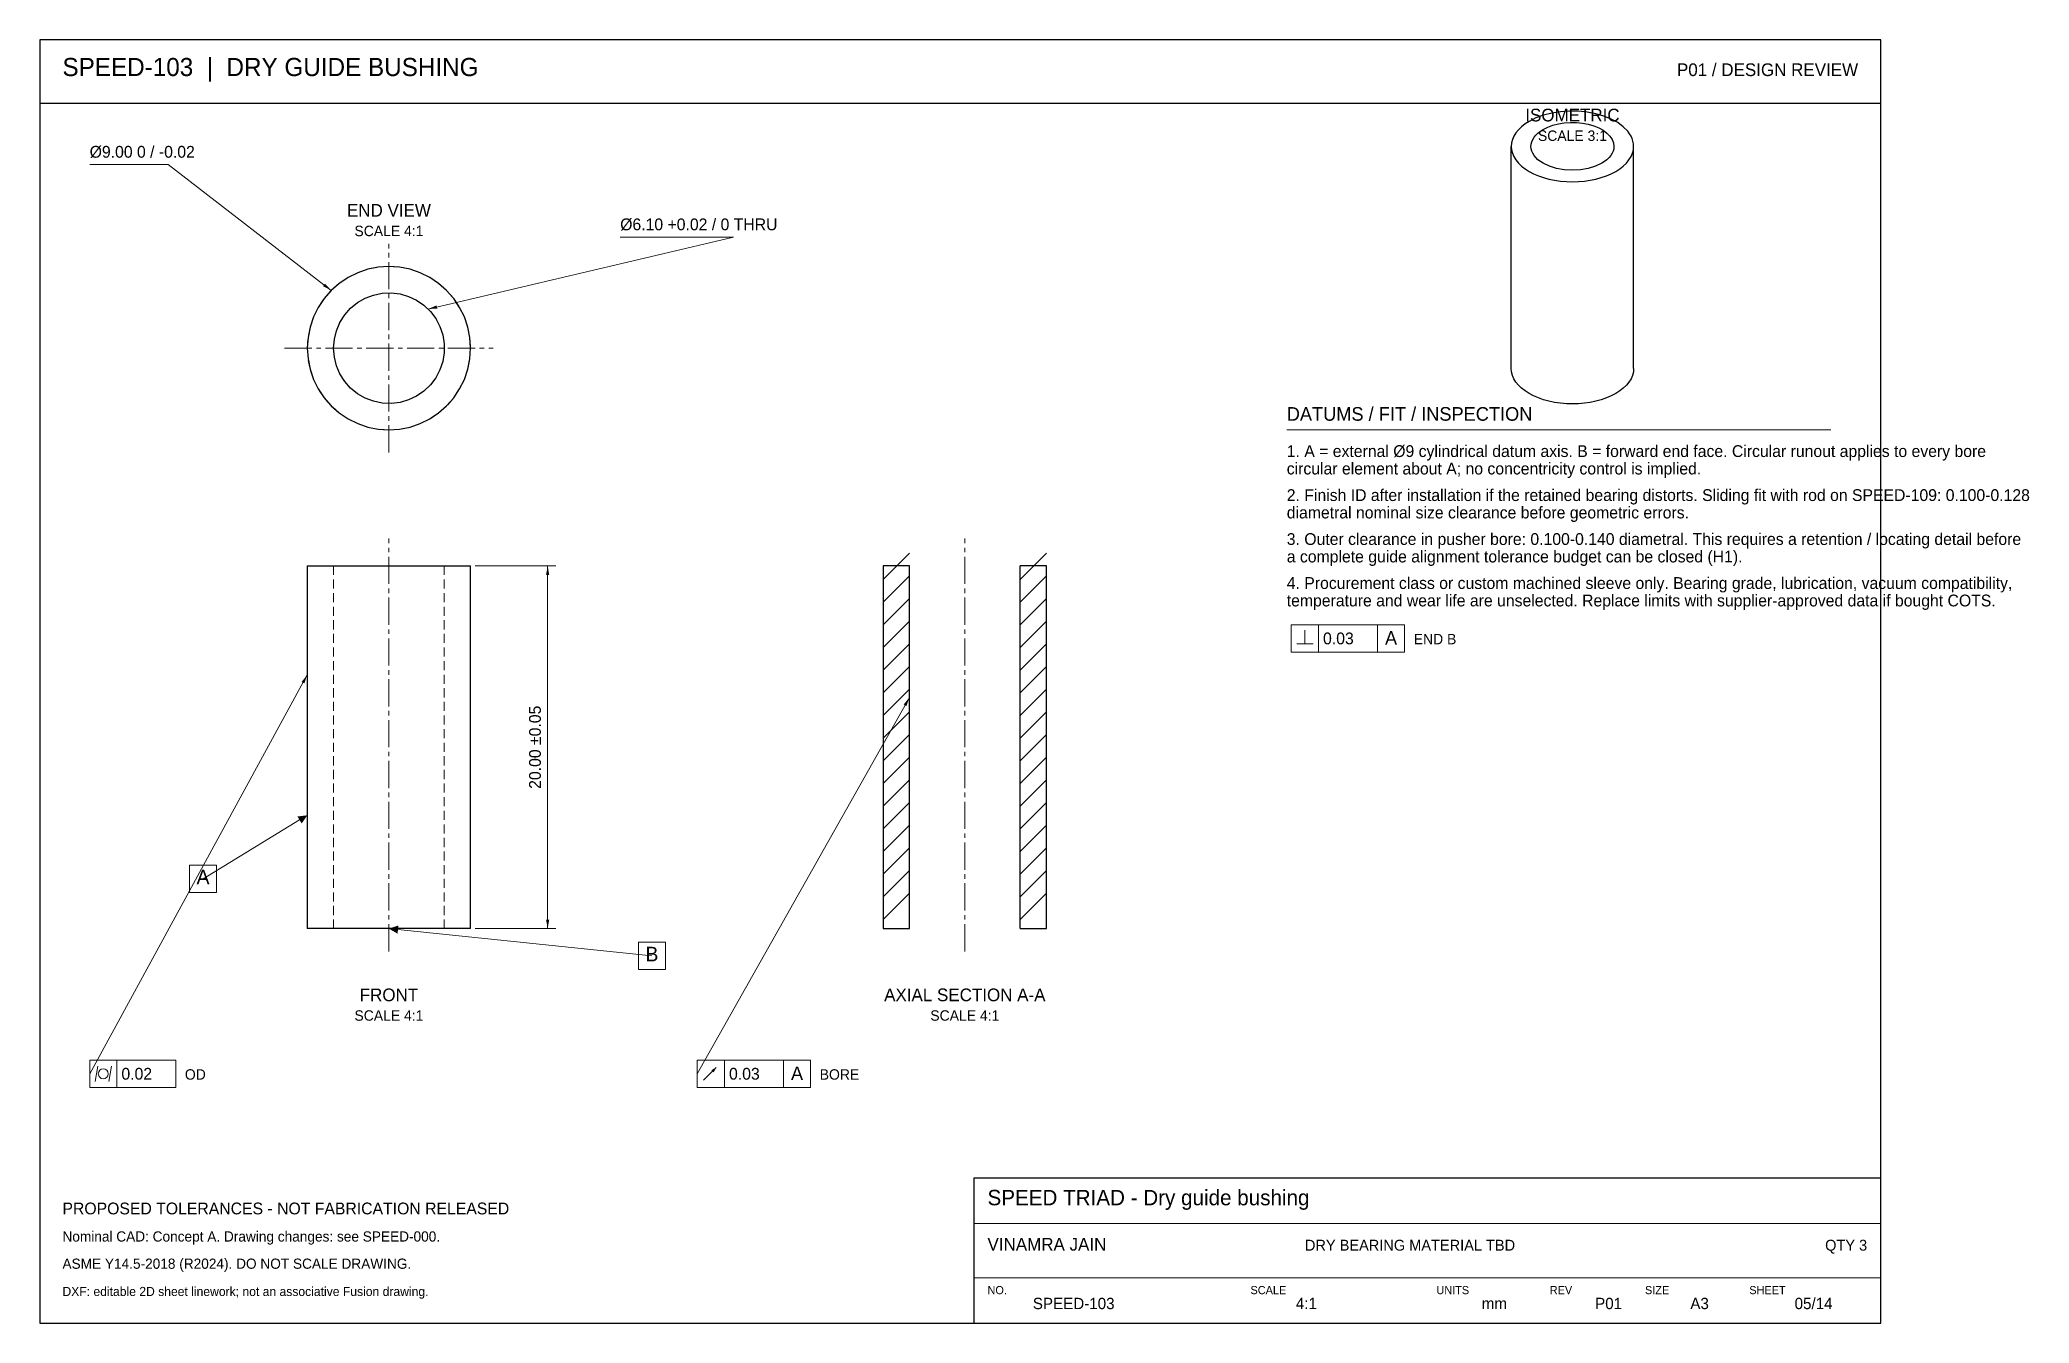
# Model space of a CAD drawing. Header units: millimetres. Extents: x 7 to 446, y 7 to 290.
import ezdxf
from ezdxf.enums import TextEntityAlignment as Align

# ---------------------------------------------------------------- set-up
doc = ezdxf.new("R2010")
doc.units = ezdxf.units.MM
doc.linetypes.add('CENTER_STD', pattern=[9, 6, -1, 1, -1])
doc.linetypes.add('DASHED_STD', pattern=[3, 2, -1])
for name, color, linetype, lineweight in [('BORDER', 7, 'Continuous', 30), ('CENTER', 7, 'CENTER_STD', 13), ('DIM', 7, 'Continuous', 15), ('GDT', 7, 'Continuous', 20), ('HATCH', 7, 'Continuous', 13), ('HIDDEN', 7, 'DASHED_STD', 13), ('NOTES', 7, 'Continuous', 18), ('VISIBLE', 7, 'Continuous', 30)]:
    doc.layers.add(name, color=color, linetype=linetype, lineweight=lineweight)

msp = doc.modelspace()

# ---------------------------------------------------------------- linework, layer by layer
at = {"layer": 'BORDER'}
msp.add_line((7, 276), (413, 276), dxfattribs=at)
for points in [[(7, 7), (413, 7), (413, 290), (7, 290)], [(213, 7), (413, 7), (413, 39), (213, 39)]]:
    msp.add_lwpolyline(points, close=True, dxfattribs=at)
at = {"layer": 'CENTER'}
for p, q in [((84, 199), (84, 245)), ((61, 222), (107, 222)), ((84, 89), (84, 180)), ((211, 89), (211, 180))]:
    msp.add_line(p, q, dxfattribs=at)
at = {"layer": 'DIM'}
for p, q in [((18, 262.5), (35.34, 262.5)), ((35.34, 262.5), (71.27, 234.73)), ((160, 246.5), (92.63, 230.63)), ((135, 246.5), (160, 246.5)), ((282, 204), (402, 204)), ((103, 174), (120.8, 174)), ((119, 94), (119, 174)), ((103, 94), (120.8, 94)), ((213, 29), (413, 29)), ((213, 17), (413, 17))]:
    msp.add_line(p, q, dxfattribs=at)
for points in [[(71.27, 234.73), (69.47, 235.68), (69.9, 236.23)], [(92.63, 230.63), (94.5, 231.43), (94.66, 230.75)], [(119, 174), (119.35, 172), (118.65, 172)], [(66, 150), (65.35, 148.08), (64.74, 148.41)], [(198.8, 145), (198.12, 143.09), (197.51, 143.43)], [(119, 94), (118.65, 96), (119.35, 96)], [(156.2, 63.4), (155.6, 62.3), (155.1, 62.8)]]:
    msp.add_solid(points, dxfattribs=at)
at = {"layer": 'GDT'}
for p, q in [((286, 156.8), (286, 159.8)), ((289, 155), (289, 161)), ((302, 155), (302, 161)), ((284.2, 156.8), (287.8, 156.8)), ((18, 62), (66, 150)), ((152, 62), (198.8, 145)), ((64.29, 117.96), (43, 105)), ((85.99, 93.79), (142, 88)), ((19.2, 60.3), (19.8, 63.7)), ((22.2, 60.3), (22.8, 63.7)), ((24, 59), (24, 65)), ((153.4, 60.6), (156.2, 63.4)), ((158, 59), (158, 65)), ((171, 59), (171, 65))]:
    msp.add_line(p, q, dxfattribs=at)
for points in [[(283, 155), (308, 155), (308, 161), (283, 161)], [(40, 102), (46, 102), (46, 108), (40, 108)], [(139, 85), (145, 85), (145, 91), (139, 91)], [(18, 59), (37, 59), (37, 65), (18, 65)], [(152, 59), (177, 59), (177, 65), (152, 65)]]:
    msp.add_lwpolyline(points, close=True, dxfattribs=at)
msp.add_circle((21, 62), 1.1, dxfattribs=at)
for points in [[(66, 119), (64.76, 117.19), (63.82, 118.73)], [(84, 94), (86.08, 94.69), (85.9, 92.9)]]:
    msp.add_solid(points, dxfattribs=at)
at = {"layer": 'HATCH'}
for p, q in [((193, 171), (198.8, 176.8)), ((223.2, 171), (229, 176.8)), ((193, 166), (198.8, 171.8)), ((223.2, 166), (229, 171.8)), ((193, 161), (198.8, 166.8)), ((223.2, 161), (229, 166.8)), ((193, 156), (198.8, 161.8)), ((223.2, 156), (229, 161.8)), ((193, 151), (198.8, 156.8)), ((223.2, 151), (229, 156.8)), ((193, 146), (198.8, 151.8)), ((223.2, 146), (229, 151.8)), ((193, 141), (198.8, 146.8)), ((223.2, 141), (229, 146.8)), ((193, 136), (198.8, 141.8)), ((223.2, 136), (229, 141.8)), ((193, 131), (198.8, 136.8)), ((223.2, 131), (229, 136.8)), ((193, 126), (198.8, 131.8)), ((223.2, 126), (229, 131.8)), ((193, 121), (198.8, 126.8)), ((223.2, 121), (229, 126.8)), ((193, 116), (198.8, 121.8)), ((223.2, 116), (229, 121.8)), ((193, 111), (198.8, 116.8)), ((223.2, 111), (229, 116.8)), ((193, 106), (198.8, 111.8)), ((223.2, 106), (229, 111.8)), ((193, 101), (198.8, 106.8)), ((223.2, 101), (229, 106.8)), ((193, 96), (198.8, 101.8)), ((223.2, 96), (229, 101.8))]:
    msp.add_line(p, q, dxfattribs=at)
at = {"layer": 'HIDDEN'}
for points in [[(66, 222), (66.15, 224.35), (66.61, 226.66), (67.37, 228.89), (68.41, 231), (69.72, 232.96), (71.27, 234.73), (73.04, 236.28), (75, 237.59), (77.11, 238.63), (79.34, 239.39), (81.65, 239.85), (84, 240), (86.35, 239.85), (88.66, 239.39), (90.89, 238.63), (93, 237.59), (94.96, 236.28), (96.73, 234.73), (98.28, 232.96), (99.59, 231), (100.63, 228.89), (101.39, 226.66), (101.85, 224.35), (102, 222), (101.85, 219.65), (101.39, 217.34), (100.63, 215.11), (99.59, 213), (98.28, 211.04), (96.73, 209.27), (94.96, 207.72), (93, 206.41), (90.89, 205.37), (88.66, 204.61), (86.35, 204.15), (84, 204), (81.65, 204.15), (79.34, 204.61), (77.11, 205.37), (75, 206.41), (73.04, 207.72), (71.27, 209.27), (69.72, 211.04), (68.41, 213), (67.37, 215.11), (66.61, 217.34), (66.15, 219.65), (66, 222)], [(71.8, 222), (71.96, 220.04), (72.43, 218.14), (73.2, 216.33), (74.25, 214.67), (75.55, 213.2), (77.07, 211.96), (78.77, 210.98), (80.61, 210.28), (82.53, 209.89), (84.49, 209.81), (86.44, 210.05), (88.33, 210.59), (90.1, 211.43), (91.72, 212.55), (93.13, 213.91), (94.31, 215.48), (95.22, 217.22), (95.85, 219.08), (96.16, 221.02), (96.16, 222.98), (95.85, 224.92), (95.22, 226.78), (94.31, 228.52), (93.13, 230.09), (91.72, 231.45), (90.1, 232.57), (88.33, 233.41), (86.44, 233.95), (84.49, 234.19), (82.53, 234.11), (80.61, 233.72), (78.77, 233.02), (77.07, 232.04), (75.55, 230.8), (74.25, 229.33), (73.2, 227.67), (72.43, 225.86), (71.96, 223.96), (71.8, 222)], [(102, 174), (101.55, 174), (100.22, 174), (98.07, 174), (95.22, 174), (91.81, 174), (88.01, 174), (84, 174), (79.99, 174), (76.19, 174), (72.78, 174), (69.93, 174), (67.78, 174), (66.45, 174), (66, 174)], [(71.8, 94), (71.8, 174)], [(71.8, 174), (72.11, 174), (73.01, 174), (74.46, 174), (76.39, 174), (78.71, 174), (81.29, 174), (84, 174), (86.71, 174), (89.29, 174), (91.61, 174), (93.54, 174), (94.99, 174), (95.89, 174), (96.2, 174)], [(96.2, 174), (95.89, 174), (94.99, 174), (93.54, 174), (91.61, 174), (89.29, 174), (86.71, 174), (84, 174), (81.29, 174), (78.71, 174), (76.39, 174), (74.46, 174), (73.01, 174), (72.11, 174), (71.8, 174)], [(96.2, 94), (96.2, 174)], [(66, 94), (66.45, 94), (67.78, 94), (69.93, 94), (72.78, 94), (76.19, 94), (79.99, 94), (84, 94), (88.01, 94), (91.81, 94), (95.22, 94), (98.07, 94), (100.22, 94), (101.55, 94), (102, 94)], [(71.8, 94), (72.11, 94), (73.01, 94), (74.46, 94), (76.39, 94), (78.71, 94), (81.29, 94), (84, 94), (86.71, 94), (89.29, 94), (91.61, 94), (93.54, 94), (94.99, 94), (95.89, 94), (96.2, 94)], [(96.2, 94), (95.89, 94), (94.99, 94), (93.54, 94), (91.61, 94), (89.29, 94), (86.71, 94), (84, 94), (81.29, 94), (78.71, 94), (76.39, 94), (74.46, 94), (73.01, 94), (72.11, 94), (71.8, 94)]]:
    msp.add_lwpolyline(points, dxfattribs=at)
at = {"layer": 'VISIBLE'}
for points in [[(358.5, 266.5), (358.46, 267.07), (358.35, 267.64), (358.17, 268.21), (357.92, 268.76), (357.6, 269.3), (357.2, 269.83), (356.22, 270.83), (355, 271.73), (353.56, 272.52), (351.94, 273.18), (350.17, 273.7), (348.28, 274.06), (346.32, 274.26), (344.34, 274.28), (342.37, 274.14), (340.45, 273.84), (338.64, 273.37), (336.96, 272.76), (335.45, 272.01)], [(335.45, 272.01), (334.56, 271.44), (333.78, 270.83), (333.09, 270.17), (332.53, 269.48), (332.08, 268.76), (331.76, 268.02), (331.57, 267.26), (331.5, 266.5)], [(335.85, 266.5), (335.89, 267.02), (336.03, 267.53), (336.24, 268.03), (336.55, 268.52), (336.93, 268.99), (337.39, 269.43), (337.93, 269.85), (338.53, 270.24)], [(338.53, 270.24), (339.55, 270.74), (340.69, 271.16), (341.92, 271.47), (343.21, 271.68), (344.55, 271.78), (345.9, 271.76), (347.22, 271.62), (348.5, 271.38), (349.7, 271.03), (350.8, 270.58), (351.78, 270.05), (352.61, 269.43), (353.27, 268.76), (353.76, 268.03), (354.05, 267.27), (354.15, 266.5)], [(331.5, 266.5), (331.57, 265.74), (331.76, 264.98), (332.08, 264.24), (332.53, 263.52), (333.09, 262.83), (333.78, 262.17), (334.56, 261.55), (335.45, 260.99), (336.44, 260.47), (337.5, 260.02), (338.64, 259.63), (339.83, 259.3), (341.08, 259.04), (342.37, 258.86), (343.68, 258.74), (345, 258.71), (346.32, 258.74), (347.63, 258.86), (348.92, 259.04), (350.17, 259.3), (351.36, 259.63), (352.5, 260.02), (353.56, 260.47), (354.55, 260.99), (355.44, 261.55), (356.22, 262.17), (356.91, 262.83), (357.47, 263.52), (357.92, 264.24), (358.24, 264.98), (358.43, 265.74), (358.5, 266.5)], [(331.5, 217.51), (331.5, 266.5)], [(354.15, 266.5), (354.11, 265.98), (353.97, 265.47), (353.76, 264.97), (353.45, 264.48), (353.07, 264.01), (352.61, 263.56), (352.07, 263.15), (351.47, 262.76), (350.08, 262.11), (348.5, 261.62), (346.79, 261.32), (345, 261.22), (343.21, 261.32), (341.5, 261.62), (339.92, 262.11), (338.53, 262.76), (337.93, 263.15), (337.39, 263.56), (336.93, 264.01), (336.55, 264.48), (336.24, 264.97), (336.03, 265.47), (335.89, 265.98), (335.85, 266.5)], [(358.5, 217.51), (358.5, 266.5)], [(66, 222), (66.15, 219.65), (66.61, 217.34), (67.37, 215.11), (68.41, 213), (69.72, 211.04), (71.27, 209.27), (73.04, 207.72), (75, 206.41), (77.11, 205.37), (79.34, 204.61), (81.65, 204.15), (84, 204), (86.35, 204.15), (88.66, 204.61), (90.89, 205.37), (93, 206.41), (94.96, 207.72), (96.73, 209.27), (98.28, 211.04), (99.59, 213), (100.63, 215.11), (101.39, 217.34), (101.85, 219.65), (102, 222), (101.85, 224.35), (101.39, 226.66), (100.63, 228.89), (99.59, 231), (98.28, 232.96), (96.73, 234.73), (94.96, 236.28), (93, 237.59), (90.89, 238.63), (88.66, 239.39), (86.35, 239.85), (84, 240), (81.65, 239.85), (79.34, 239.39), (77.11, 238.63), (75, 237.59), (73.04, 236.28), (71.27, 234.73), (69.72, 232.96), (68.41, 231), (67.37, 228.89), (66.61, 226.66), (66.15, 224.35), (66, 222)], [(71.8, 222), (71.96, 223.96), (72.43, 225.86), (73.2, 227.67), (74.25, 229.33), (75.55, 230.8), (77.07, 232.04), (78.77, 233.02), (80.61, 233.72), (82.53, 234.11), (84.49, 234.19), (86.44, 233.95), (88.33, 233.41), (90.1, 232.57), (91.72, 231.45), (93.13, 230.09), (94.31, 228.52), (95.22, 226.78), (95.85, 224.92), (96.16, 222.98), (96.16, 221.02), (95.85, 219.08), (95.22, 217.22), (94.31, 215.48), (93.13, 213.91), (91.72, 212.55), (90.1, 211.43), (88.33, 210.59), (86.44, 210.05), (84.49, 209.81), (82.53, 209.89), (80.61, 210.28), (78.77, 210.98), (77.07, 211.96), (75.55, 213.2), (74.25, 214.67), (73.2, 216.33), (72.43, 218.14), (71.96, 220.04), (71.8, 222)], [(358.5, 217.51), (358.43, 216.75), (358.24, 215.99), (357.92, 215.25), (357.47, 214.53), (356.91, 213.84), (356.22, 213.18), (355.44, 212.57), (354.55, 212), (353.56, 211.48), (352.5, 211.03), (351.36, 210.64), (350.17, 210.31), (348.92, 210.05), (347.63, 209.87), (346.32, 209.75), (345, 209.72), (343.68, 209.75), (342.37, 209.87), (341.08, 210.05), (339.83, 210.31), (338.64, 210.64), (337.5, 211.03), (336.44, 211.48), (335.45, 212), (334.56, 212.57), (333.78, 213.18), (333.09, 213.84), (332.53, 214.53), (332.08, 215.25), (331.76, 215.99), (331.57, 216.75), (331.5, 217.51)], [(66, 174), (66.45, 174), (67.78, 174), (69.93, 174), (72.78, 174), (76.19, 174), (79.99, 174), (84, 174), (88.01, 174), (91.81, 174), (95.22, 174), (98.07, 174), (100.22, 174), (101.55, 174), (102, 174)], [(66, 174), (66, 94)], [(102, 94), (102, 174)], [(193, 174), (193, 94)], [(198.8, 174), (193, 174)], [(198.8, 94), (198.8, 174)], [(223.2, 94), (223.2, 174)], [(229, 174), (223.2, 174)], [(229, 94), (229, 174)], [(102, 94), (101.55, 94), (100.22, 94), (98.07, 94), (95.22, 94), (91.81, 94), (88.01, 94), (84, 94), (79.99, 94), (76.19, 94), (72.78, 94), (69.93, 94), (67.78, 94), (66.45, 94), (66, 94)], [(193, 94), (198.8, 94)], [(223.2, 94), (229, 94)]]:
    msp.add_lwpolyline(points, dxfattribs=at)

# ---------------------------------------------------------------- texts
at = {"layer": 'GDT'}
for s, p in [('0.03', (290, 156.7)), ('0.02', (25, 60.7)), ('0.03', (159, 60.7))]:
    msp.add_text(s, height=2.6, dxfattribs=at).set_placement(p)
for s, height, p in [('A', 3, (305, 156.6)), ('A', 3.2, (43, 103.8)), ('B', 3.2, (142, 86.8)), ('A', 3, (174, 60.6))]:
    msp.add_text(s, height=height, dxfattribs=at).set_placement(p, align=Align.CENTER)
at = {"layer": 'NOTES'}
for s, height, p in [('SPEED-103  |  DRY GUIDE BUSHING', 4, (12, 282)), ('Ø9.00 0 / -0.02', 2.6, (18, 264)), ('Ø6.10 +0.02 / 0 THRU', 2.6, (135, 248)), ('DATUMS / FIT / INSPECTION', 3, (282, 206)), ('1. A = external Ø9 cylindrical datum axis. B = forward end face. Circular runout applies to every bore', 2.6, (282, 198)), ('circular element about A; no concentricity control is implied.', 2.6, (282, 194.15)), ('2. Finish ID after installation if the retained bearing distorts. Sliding fit with rod on SPEED-109: 0.100-0.128', 2.6, (282, 188.3)), ('diametral nominal size clearance before geometric errors.', 2.6, (282, 184.46)), ('3. Outer clearance in pusher bore: 0.100-0.140 diametral. This requires a retention / locating detail before', 2.6, (282, 178.61)), ('a complete guide alignment tolerance budget can be closed (H1).', 2.6, (282, 174.76)), ('4. Procurement class or custom machined sleeve only. Bearing grade, lubrication, vacuum compatibility,', 2.6, (282, 168.91)), ('temperature and wear life are unselected. Replace limits with supplier-approved data if bought COTS.', 2.6, (282, 165.06)), ('END B', 2.3, (310, 156.7)), ('OD', 2.3, (39, 60.7)), ('BORE', 2.3, (179, 60.7)), ('SPEED TRIAD - Dry guide bushing', 3.4, (216, 33)), ('PROPOSED TOLERANCES - NOT FABRICATION RELEASED', 2.6, (12, 31)), ('Nominal CAD: Concept A. Drawing changes: see SPEED-000.', 2.25, (12, 25)), ('VINAMRA JAIN', 2.8, (216, 23)), ('DRY BEARING MATERIAL TBD', 2.4, (286, 23)), ('ASME Y14.5-2018 (R2024). DO NOT SCALE DRAWING.', 2.25, (12, 19)), ('DXF: editable 2D sheet linework; not an associative Fusion drawing.', 2, (12, 13)), ('NO.', 1.8, (216, 13.4)), ('SCALE', 1.8, (274, 13.4)), ('UNITS', 1.8, (315, 13.4)), ('REV', 1.8, (340, 13.4)), ('SIZE', 1.8, (361, 13.4)), ('SHEET', 1.8, (384, 13.4)), ('SPEED-103', 2.5, (226, 10.1)), ('4:1', 2.5, (284, 10.1)), ('mm', 2.5, (325, 10.1)), ('P01', 2.5, (350, 10.1)), ('A3', 2.5, (371, 10.1)), ('05/14', 2.5, (394, 10.1))]:
    msp.add_text(s, height=height, dxfattribs=at).set_placement(p)
for s, height, p in [('P01 / DESIGN REVIEW', 2.8, (408, 282)), ('QTY 3', 2.4, (410, 23))]:
    msp.add_text(s, height=height, dxfattribs=at).set_placement(p, align=Align.RIGHT)
for s, height, p in [('ISOMETRIC', 2.8, (345, 272)), ('SCALE 3:1', 2.3, (345, 267.7)), ('END VIEW', 2.8, (84, 251)), ('SCALE 4:1', 2.3, (84, 246.7)), ('FRONT', 2.8, (84, 78)), ('AXIAL SECTION A-A', 2.8, (211, 78)), ('SCALE 4:1', 2.3, (84, 73.7)), ('SCALE 4:1', 2.3, (211, 73.7))]:
    msp.add_text(s, height=height, dxfattribs=at).set_placement(p, align=Align.CENTER)
msp.add_text('20.00 ±0.05', height=2.6, rotation=90, dxfattribs=at).set_placement((117.5, 134), align=Align.CENTER)

doc.saveas('drawing.dxf')
